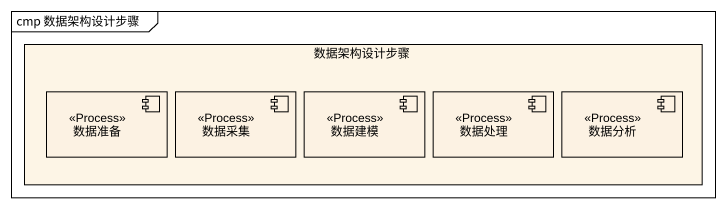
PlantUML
@startuml
mainframe cmp 数据架构设计步骤
rectangle 数据架构设计步骤 #FDF5E6 {
  component 数据准备 <<Process>>
  component 数据采集 <<Process>>
  component 数据建模 <<Process>>
  component 数据处理 <<Process>>
  component 数据分析 <<Process>>
}
@enduml
